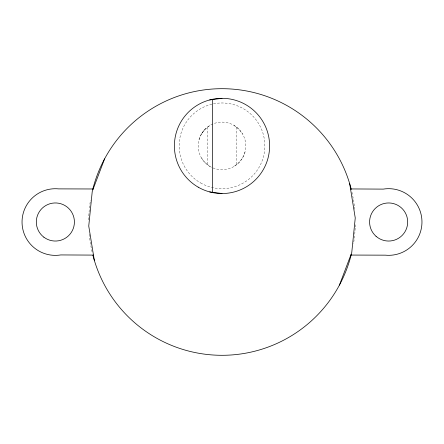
<?xml version="1.0" encoding="UTF-8"?>
<svg xmlns="http://www.w3.org/2000/svg" width="444" height="444" viewBox="0 0 444 444"><rect width="100%" height="100%" fill="white"/><g stroke="black" fill="none" stroke-linecap="round" stroke-linejoin="round"><path stroke-width="0.33" stroke-dasharray="2.22 1.67" d="M199.034 139.666L201.437 133.933L205.239 129.021L210.184 125.258A23.804 23.804 0 0 1 245.804 146.026A23.804 23.804 0 0 1 210.006 166.489L205.095 162.687L201.332 157.737M244.966 152.187L242.563 157.914L238.761 162.831L233.816 166.589M201.437 133.933L205.239 129.021M233.994 125.358L238.905 129.165L242.668 134.11M236.286 127.134L236.286 164.713M207.72 127.134L207.72 164.713M210.006 166.489A23.804 23.804 0 0 1 210.184 125.258M355.283 224.769A133.311 133.311 0 0 1 355.194 227.506M355.167 228.188A133.311 133.311 0 0 1 353.496 243.906M92.069 251.826A133.311 133.311 0 0 1 89.189 233.511M88.706 219.919A133.311 133.311 0 0 1 88.806 216.494M88.833 215.812A133.311 133.311 0 0 1 90.504 200.094M351.931 192.174A133.311 133.311 0 0 1 354.395 206.393M354.473 207.076A133.311 133.311 0 0 1 354.75 209.807M200.577 182.934A42.852 42.852 0 0 0 264.852 145.821A42.852 42.852 0 0 0 200.577 108.713A42.852 42.852 0 0 0 200.577 182.934"/><path stroke-width="0.67" d="M94.339 260.384L88.75 226.035L92.247 191.414L104.584 158.874M339.416 285.126L351.753 252.586L355.25 217.965L349.661 183.616M209.679 99.939L222 98.313M93.173 188.978L58.664 188.883A33.328 33.328 0 0 0 22.056 223.104A33.328 33.328 0 0 0 60.761 254.934L93.479 255.095M350.816 255.061L385.331 255.161A33.328 33.328 0 0 0 421.95 220.951A33.328 33.328 0 0 0 383.25 189.111L350.532 188.939M209.679 191.913L222 193.534M212.476 99.567L212.476 192.28M351.271 254.562A133.311 133.311 0 0 1 92.879 255.15M92.729 189.438A133.311 133.311 0 0 1 351.293 189.516M198.196 187.157A47.608 47.608 0 0 0 269.613 145.926A47.608 47.608 0 0 0 198.196 104.695A47.608 47.608 0 0 0 198.196 187.157M43.878 237.19A19.042 19.042 0 0 0 74.265 224.353A19.042 19.042 0 0 0 47.952 204.456A19.042 19.042 0 0 0 43.878 237.19M376.057 236.302A19.042 19.042 0 0 0 407.309 225.741A19.042 19.042 0 0 0 382.545 203.957A19.042 19.042 0 0 0 376.057 236.302"/></g></svg>
